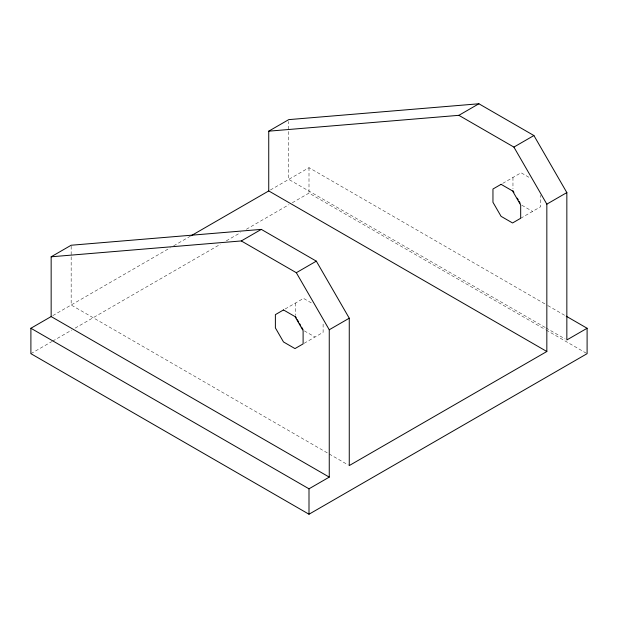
<?xml version="1.0" encoding="UTF-8"?>
<svg xmlns="http://www.w3.org/2000/svg" width="618" height="618" viewBox="0 0 618 618"><rect width="100%" height="100%" fill="white"/><g stroke="black" fill="none" stroke-linecap="round" stroke-linejoin="round"><path stroke-width="0.46" stroke-dasharray="3.09 2.32" d="M71.163 256.81L71.163 305.006L328.39 453.512M52.824 315.597L170.367 247.733M173.704 245.809L190.375 236.184M270.406 189.981L309 167.694L547.015 305.114M30.9 353.666L51.781 341.615M52.615 341.128L71.819 330.043M75.164 328.112L220.479 244.218M226.319 240.842L240.518 232.646M246.366 229.27L288.954 204.682M292.299 202.75L309 193.11L545.346 329.564M285.168 308.977L303.508 298.394L311.711 303.129M502.743 183.361L521.082 172.77L530.113 177.984M304.156 343.291L323.114 332.345L323.114 321.932M520.68 218.278L540.688 206.729L540.688 195.365M521.909 205.261L532.569 211.418M547.849 305.593L565.385 315.721M545.13 327.416L288.745 179.39L288.745 121.553M545.964 327.895L565.169 338.988M546.181 330.043L586.266 353.187M304.326 330.877L314.995 337.034M329.224 453.998L348.428 465.084M512.963 177.459L512.963 188.83M309 167.694L309 193.11M295.389 303.083L295.389 315.396M71.163 246.203L71.163 255.844"/><path stroke-width="0.93" d="M566.219 316.2L587.1 328.258L587.1 353.666L309 514.23L30.9 353.666L30.9 328.258L51.155 316.563L51.155 256.794L71.163 245.238L261.306 229.386L316.323 261.151L349.263 318.208L349.263 465.57L546.837 351.503L546.837 204.141L513.898 147.092L458.88 115.327L268.737 131.171L268.737 190.939L191.209 235.705M268.737 131.171L288.745 119.622L478.888 103.77L533.906 135.535L566.845 192.584L566.845 339.954L587.1 328.258M51.155 256.794L241.298 240.943L261.306 229.386M458.88 115.327L478.888 103.77M241.298 240.943L296.323 272.708L316.323 261.151M513.898 147.092L533.906 135.535M30.9 328.258L309 488.815L329.255 477.119L329.255 329.757L349.263 318.208M546.837 204.141L566.845 192.584M268.737 190.939L546.837 351.503M51.155 316.563L329.255 477.119M512.963 190.723L513.921 192.376M517.266 198.169L518.216 199.823M519.174 201.476L520.132 203.137M296.323 272.708L329.255 329.757M295.389 316.339L296.339 317.992M297.297 319.653L298.733 322.132M299.684 323.786L300.642 325.439M301.599 327.1L303.029 329.579M309 488.815L309 514.23M283.5 309.942L275.381 314.632L275.381 327.888L283.5 341.955L294.987 348.591L303.106 343.902L303.106 330.638L294.987 316.57L283.5 309.942M501.082 184.326L492.955 189.015L492.955 202.271L501.082 216.339L512.561 222.967L520.68 218.278L520.68 205.021L512.561 190.954L501.082 184.326"/></g></svg>
